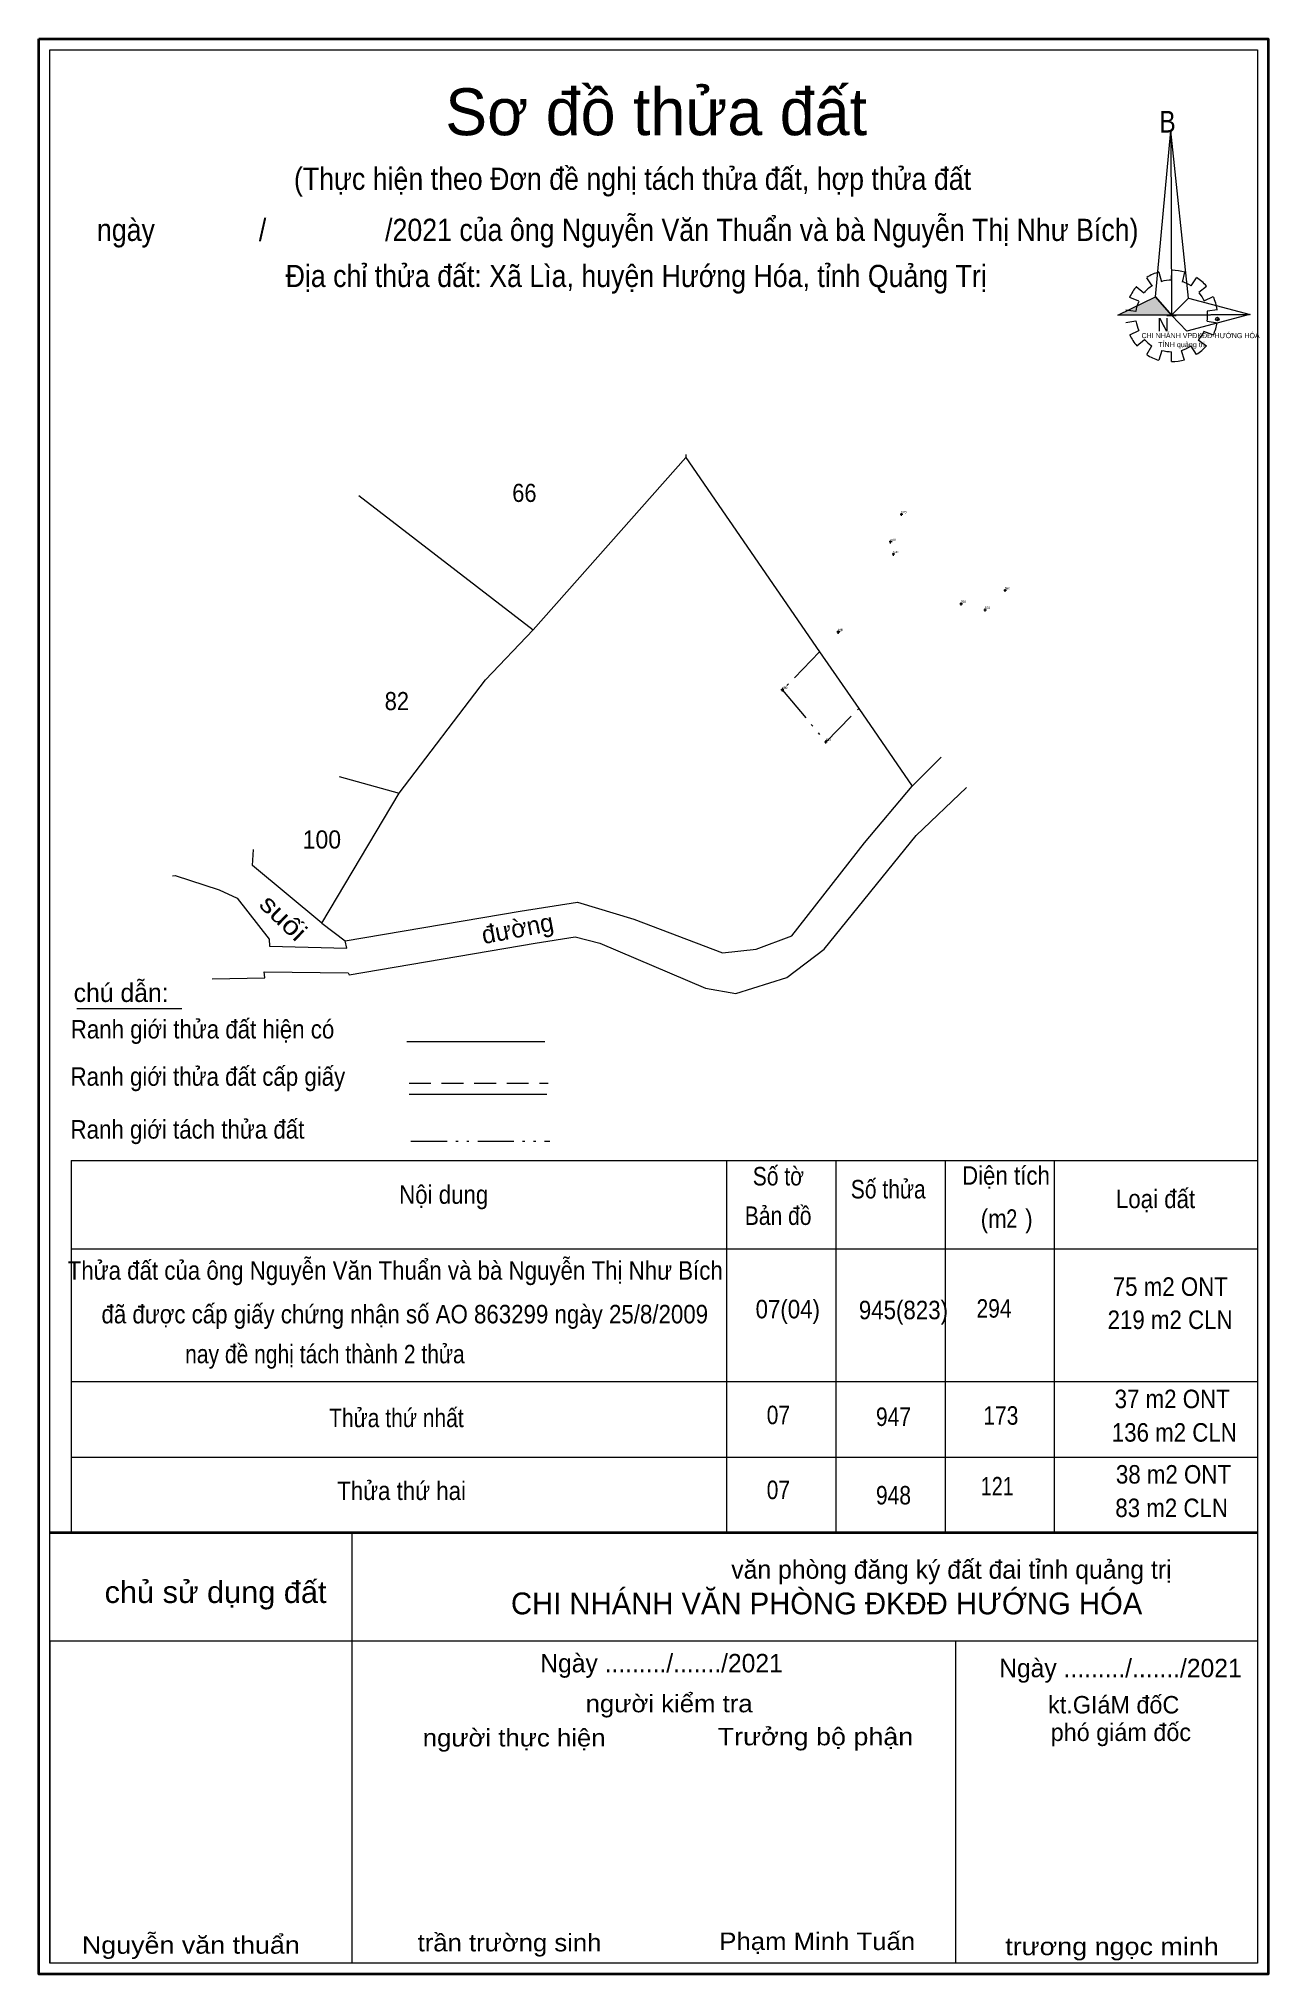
# Model space of a CAD drawing. Header units: metres. Extents: x 549256 to 549528, y 1821827 to 1822255.
import ezdxf
from ezdxf.enums import TextEntityAlignment as Align

# ---------------------------------------------------------------- set-up
doc = ezdxf.new("R2010")
doc.units = ezdxf.units.M
doc.header["$LTSCALE"] = 1.6
doc.header["$PDMODE"] = 32
doc.header["$PDSIZE"] = 0.8
doc.linetypes.add('DASH_DOUBLE_DOT', pattern=[9.2, 5, -1.2, 0.3, -1.2, 0.3, -1.2])
doc.linetypes.add('MEDIUM_DASHED', pattern=[4.5, 3, -1.5])
for name, color, linetype, lineweight in [('1', 7, 'Continuous', 13), ('10', 7, 'Continuous', 13), ('11', 7, 'Continuous', 13), ('17', 7, 'Continuous', 13), ('23', 7, 'Continuous', 13), ('24', 7, 'Continuous', 13), ('32', 7, 'Continuous', 13), ('5', 7, 'Continuous', 35), ('6', 7, 'Continuous', 13), ('63', 7, 'DASH_DOUBLE_DOT', 13), ('9', 7, 'DASH_DOUBLE_DOT', 13)]:
    doc.layers.add(name, color=color, linetype=linetype, lineweight=lineweight)
for name, color, linetype in [('12', 7, 'Continuous'), ('2', 7, 'Continuous'), ('28', 7, 'Continuous'), ('39', 7, 'Continuous'), ('7', 7, 'Continuous')]:
    doc.layers.add(name, color=color, linetype=linetype)

msp = doc.modelspace()

# ---------------------------------------------------------------- hatches: boundary and pattern name
at = {"layer": '1'}
msp.add_hatch(color=256, dxfattribs=at).paths.add_polyline_path([(549494.46, 1822193.43), (549502.74, 1822197.48), (549506.29, 1822193.43)])

# ---------------------------------------------------------------- linework, layer by layer
for p, q in [((549503.53, 1822202.97), (549504.06, 1822200.84)), ((549506.29, 1822201.19), (549506.36, 1822203.38)), ((549509.19, 1822202.97), (549508.66, 1822200.77)), ((549498.53, 1822199.81), (549500.18, 1822198.37)), ((549502.02, 1822199.95), (549500.83, 1822201.73)), ((549510.63, 1822199.95), (549511.82, 1822201.73)), ((549513.99, 1822199.81), (549512.34, 1822198.44)), ((549496.23, 1822194.67), (549498.4, 1822194.32)), ((549499.06, 1822196.52), (549497.09, 1822197.34)), ((549513.53, 1822196.59), (549515.5, 1822197.55)), ((549516.42, 1822194.67), (549514.18, 1822194.32)), ((549498.4, 1822192.13), (549496.23, 1822191.78)), ((549497.09, 1822189.11), (549499.06, 1822190.07)), ((549505.24, 1822193.36), (549507.34, 1822193.36)), ((549515.57, 1822189.04), (549513.4, 1822189.86)), ((549514.18, 1822192.13), (549516.42, 1822191.78)), ((549500.37, 1822188.01), (549498.66, 1822186.64)), ((549500.83, 1822184.78), (549501.95, 1822186.7)), ((549504.19, 1822185.67), (549503.53, 1822183.55)), ((549506.29, 1822183.2), (549506.29, 1822185.33)), ((549508.46, 1822185.67), (549509.12, 1822183.62)), ((549511.82, 1822184.78), (549510.63, 1822186.64)), ((549512.21, 1822188.01), (549513.99, 1822186.7)), ((549263.44, 1822006.79), (549525.22, 1822006.79)), ((549263.44, 1822006.79), (549263.44, 1821924.61)), ((549408.09, 1822006.79), (549408.09, 1821924.61)), ((549432.2, 1822006.79), (549432.2, 1821924.61)), ((549456.32, 1822006.79), (549456.32, 1821924.61)), ((549480.43, 1822006.79), (549480.43, 1821924.61)), ((549263.44, 1821987.28), (549525.22, 1821987.28)), ((549263.44, 1821957.93), (549525.22, 1821957.93)), ((549263.44, 1821941.27), (549525.22, 1821941.27)), ((549276.52, 1821941.27), (549525.22, 1821941.27)), ((549276.52, 1821924.61), (549525.22, 1821924.61)), ((549325.37, 1821924.61), (549325.37, 1821829.49)), ((549256.31, 1821922.27), (549256.31, 1821827.05)), ((549258.75, 1821900.68), (549525.22, 1821900.68)), ((549258.75, 1821900.68), (549258.75, 1821829.49)), ((549458.6, 1821900.68), (549458.6, 1821829.49))]:
    msp.add_line(p, q, dxfattribs=at)
at = {"layer": '1', "lineweight": 35}
msp.add_line((549258.75, 1821924.61), (549525.22, 1821924.61), dxfattribs=at)
at = {"layer": '1'}
for points in [[(549506.16, 1822234.13), (549506.29, 1822193.43), (549502.74, 1822197.48)], [(549506.16, 1822234.13), (549506.29, 1822193.43), (549510.04, 1822197.2)], [(549494.46, 1822193.43), (549502.74, 1822197.48), (549506.29, 1822193.43)], [(549523.65, 1822193.57), (549506.29, 1822193.43), (549510.04, 1822197.2)], [(549523.52, 1822193.64), (549509.71, 1822189.93), (549506.29, 1822193.43)]]:
    msp.add_lwpolyline(points, close=True, dxfattribs=at)
for centre, major_axis, start_param, end_param in [((549506.326, 1822193.288), (10.143, 0), 1.8495599, 2.1390092), ((549506.326, 1822193.288), (10.143, 0), 1.2792421, 1.5633222), ((549506.326, 1822193.288), (10.143, 0), 2.4395818, 2.7240025), ((549506.326, 1822193.288), (7.95, 0), 2.1337354, 2.4449626), ((549506.326, 1822193.288), (7.95, 0), 1.5698559, 1.8561107), ((549506.326, 1822193.288), (7.95, 0), 1.0027091, 1.2755622), ((549506.326, 1822193.288), (10.143, 0), 0.7105624, 0.9968723), ((549506.326, 1822193.288), (7.95, 0), 0.4267838, 0.7064646), ((549506.326, 1822193.288), (7.95, 0), 2.7236855, 3.0151582), ((549506.326, 1822193.288), (7.95, 0), 6.1355839, 6.4161846), ((549506.326, 1822193.288), (10.143, 0), 0.1390515, 0.4339332), ((549506.326, 1822193.288), (7.95, 0), 3.2822995, 3.5610505), ((549506.326, 1822193.288), (7.95, 0), 5.5613733, 5.8395144), ((549506.326, 1822193.288), (10.143, 0), 5.8523029, 6.1383965), ((549506.326, 1822193.288), (10.143, 0), 3.5698864, 3.8569187), ((549506.326, 1822193.288), (7.95, 0), 3.8607757, 4.1325826), ((549506.326, 1822193.288), (7.95, 0), 4.4385468, 4.71314), ((549506.326, 1822193.288), (7.95, 0), 4.9908713, 5.2893316), ((549506.326, 1822193.288), (10.143, 0), 5.2856142, 5.567987), ((549506.268, 1822193.228), (10.143, 0), 4.1470906, 4.4365931), ((549506.326, 1822193.288), (10.143, 0), 4.7130101, 4.9976105)]:
    msp.add_ellipse(centre, major_axis=major_axis, ratio=0.995001, start_param=start_param, end_param=end_param, dxfattribs=at)
msp.add_point((549516.42, 1822192.61), dxfattribs=at)
at = {"layer": '10'}
for p, q in [((549399.1, 1822162.67), (549399.13, 1822162)), ((549326.98, 1822153.66), (549365.4, 1822123.95)), ((549449.08, 1822089.45), (549455.49, 1822095.88)), ((549322.63, 1822091.55), (549335.84, 1822087.87))]:
    msp.add_line(p, q, dxfattribs=at)
for points in [[(549318.79, 1822059.18), (549335.84, 1822087.87), (549354.9, 1822112.89), (549365.4, 1822123.95), (549399.13, 1822162)], [(549323.92, 1822055.27), (549362.59, 1822061.87), (549375.18, 1822063.79), (549387.67, 1822060.09), (549407.22, 1822052.62), (549414.61, 1822053.47), (549422.53, 1822056.41), (549438.54, 1822076.95), (549449.08, 1822089.45)]]:
    msp.add_lwpolyline(points, dxfattribs=at)
at = {"layer": '11'}
for p, q in [((549447.03, 1822149.44), (549446.41, 1822149.44)), ((549446.72, 1822149.13), (549446.72, 1822149.76)), ((549444.62, 1822143.37), (549444, 1822143.37)), ((549444.31, 1822143.05), (549444.31, 1822143.68)), ((549445.25, 1822140.65), (549444.62, 1822140.65)), ((549445.24, 1822140.65), (549444.62, 1822140.65)), ((549444.93, 1822140.34), (549444.93, 1822140.96)), ((549444.93, 1822140.34), (549444.93, 1822140.96)), ((549460.17, 1822129.67), (549459.55, 1822129.67)), ((549460.18, 1822129.66), (549459.55, 1822129.66)), ((549459.86, 1822129.36), (549459.86, 1822129.98)), ((549459.86, 1822129.35), (549459.86, 1822129.97)), ((549469.88, 1822132.64), (549469.26, 1822132.64)), ((549469.57, 1822132.33), (549469.57, 1822132.95)), ((549465.5, 1822128.33), (549464.88, 1822128.33)), ((549465.19, 1822128.02), (549465.19, 1822128.65)), ((549433.08, 1822123.42), (549432.46, 1822123.42)), ((549433.09, 1822123.5), (549432.47, 1822123.5)), ((549432.77, 1822123.1), (549432.77, 1822123.73)), ((549432.78, 1822123.18), (549432.78, 1822123.81)), ((549420.73, 1822110.68), (549420.11, 1822110.68)), ((549420.75, 1822110.66), (549420.12, 1822110.66)), ((549420.42, 1822110.37), (549420.42, 1822110.99)), ((549420.44, 1822110.35), (549420.44, 1822110.98)), ((549430.34, 1822099.19), (549429.72, 1822099.19)), ((549430.34, 1822099.18), (549429.72, 1822099.18)), ((549430.03, 1822098.88), (549430.03, 1822099.5)), ((549430.03, 1822098.87), (549430.03, 1822099.49))]:
    msp.add_line(p, q, dxfattribs=at)
at = {"layer": '17'}
msp.add_line((549264.74, 1822040.31), (549287.87, 1822040.31), dxfattribs=at)
at = {"layer": '23'}
for points in [[(549410.13, 1822043.68), (549421.41, 1822047.15), (549429.68, 1822053.41), (549449.98, 1822078.53), (549461.06, 1822089.11)], [(549307.17, 1822055.66), (549307.26, 1822054.1), (549324.32, 1822053.69), (549323.92, 1822055.27)], [(549324.79, 1822047.81), (549365.84, 1822054.73), (549374.67, 1822056.16), (549380.11, 1822054.75), (549403.44, 1822044.85), (549410.13, 1822043.68)], [(549294.61, 1822046.91), (549306.21, 1822047.11), (549306.06, 1822048.44), (549324.61, 1822048.19), (549324.79, 1822047.81)]]:
    msp.add_lwpolyline(points, dxfattribs=at)
at = {"layer": '24'}
for p, q in [((549399.13, 1822162), (549428.64, 1822119.14)), ((549428.64, 1822119.14), (549437.28, 1822106.59)), ((549437.28, 1822106.59), (549449.08, 1822089.45))]:
    msp.add_line(p, q, dxfattribs=at)
at = {"layer": '32'}
msp.add_line((549318.79, 1822059.18), (549323.92, 1822055.27), dxfattribs=at)
for points in [[(549318.79, 1822059.18), (549303.51, 1822071.9), (549303.69, 1822075.47)], [(549285.83, 1822069.65), (549286.44, 1822069.7), (549296.13, 1822066.56), (549300.07, 1822064.69), (549307.17, 1822055.66)]]:
    msp.add_lwpolyline(points, dxfattribs=at)
at = {"layer": '5'}
msp.add_lwpolyline([(549256.35, 1822254.51), (549527.65, 1822254.51), (549527.65, 1821827.06), (549256.35, 1821827.06)], close=True, dxfattribs=at)
at = {"layer": '5', "lineweight": 13}
msp.add_lwpolyline([(549525.24, 1821924.62), (549525.24, 1821829.47), (549258.76, 1821829.47), (549258.76, 1822252.09), (549525.24, 1822252.09)], close=True, dxfattribs=at)
at = {"layer": '6'}
for p, q in [((549337.54, 1822033.04), (549368.02, 1822033.04)), ((549338.03, 1822021.44), (549368.45, 1822021.44))]:
    msp.add_line(p, q, dxfattribs=at)
at = {"layer": '6', "linetype": 'MEDIUM_DASHED'}
msp.add_line((549338.03, 1822023.88), (549368.72, 1822023.88), dxfattribs=at)
at = {"layer": '63'}
msp.add_line((549338.46, 1822011.06), (549369.1, 1822011.06), dxfattribs=at)
at = {"layer": '9'}
msp.add_lwpolyline([(549428.64, 1822119.14), (549420.44, 1822110.66), (549430.03, 1822099.18), (549437.28, 1822106.59)], dxfattribs=at)

# ---------------------------------------------------------------- texts
at = {"layer": '1'}
msp.add_text('Sơ đồ thửa đất', height=10.36, dxfattribs=at).set_placement((549392.56, 1822233.2), align=Align.CENTER)
for s, height, width, p in [('B', 4.777, 0.85, (549503.6, 1822233.79)), ('CHI NHÁNH VPĐKĐĐ-HƯỚNG HÓA', 1.13, 0.95, (549499.68, 1822188.38)), ('N', 2.985, 0.9, (549503.15, 1822189.88)), ('TỈNH quảng trị', 1.13, 1.05, (549503.34, 1822186.39))]:
    msp.add_text(s, height=height, dxfattribs=dict(at, width=width)).set_placement(p)
for s, height, p in [('văn phòng đăng ký đất đai tỉnh quảng trị', 4.084, (549506.31, 1821914.41)), ('CHI NHÁNH VĂN PHÒNG ĐKĐĐ HƯỚNG HÓA', 4.823, (549499.85, 1821906.54)), ('kt.GIáM đốC', 3.858, (549508.02, 1821884.65)), ('phó giám đốc', 3.858, (549510.61, 1821878.57))]:
    msp.add_text(s, height=height, dxfattribs=at).set_placement(p, align=Align.RIGHT)
for s, height, width, p in [('chủ sử dụng đất', 4.823, 1.05, (549319.81, 1821909.05)), ('người kiểm tra', 3.858, 1.1, (549413.85, 1821884.91)), ('Trưởng bộ phận', 3.858, 1.15, (549449.3, 1821877.62)), ('người thực hiện', 3.858, 1.1, (549381.4, 1821877.36)), ('Nguyễn văn thuẩn', 3.851, 1.15, (549313.91, 1821831.59)), ('trần trường sinh', 3.851, 1.1, (549380.49, 1821832.11)), ('Phạm Minh Tuấn', 3.858, 1.1, (549449.72, 1821832.41)), ('trương ngọc minh', 3.858, 1.15, (549516.71, 1821831.27))]:
    msp.add_text(s, height=height, dxfattribs=dict(at, width=width)).set_placement(p, align=Align.RIGHT)
at = {"layer": '12', "width": 0.95}
for s, p in [('570', (549447.22, 1822149.69)), ('540', (549444.81, 1822143.62)), ('520', (549445.43, 1822140.9)), ('530', (549445.43, 1822140.9)), ('750', (549460.36, 1822129.92)), ('760', (549460.37, 1822129.91)), ('560', (549470.07, 1822132.89)), ('550', (549465.69, 1822128.58)), ('510', (549433.27, 1822123.67)), ('500', (549433.28, 1822123.75)), ('490', (549420.92, 1822110.93)), ('480', (549420.94, 1822110.92)), ('460', (549430.53, 1822099.44)), ('470', (549430.53, 1822099.43))]:
    msp.add_text(s, height=0.5, dxfattribs=at).set_placement(p, align=Align.CENTER)
at = {"layer": '2'}
for s, width, p in [('66', 0.9, (549363.485, 1822152.21)), ('82', 0.9, (549335.34, 1822106.23)), ('100', 0.95, (549318.795, 1822075.67))]:
    msp.add_text(s, height=4, dxfattribs=dict(at, width=width)).set_placement(p, align=Align.CENTER)
at = {"layer": '28'}
msp.add_text('đường', height=4, rotation=10.906, dxfattribs=at).set_placement((549362.347, 1822056.057), align=Align.CENTER)
at = {"layer": '39', "width": 1.2}
msp.add_text('suối', height=4, rotation=315.877, dxfattribs=at).set_placement((549308.898, 1822058.955), align=Align.CENTER)
at = {"layer": '6'}
msp.add_text('chú dẫn:', height=4.084, dxfattribs=at).set_placement((549264.02, 1822041.78))
for s, width, p in [('Ranh giới thửa đất hiện có ', 0.9, (549263.38, 1822033.72)), ('Ranh giới thửa đất cấp giấy', 0.9, (549263.33, 1822023.28)), ('Ranh giới tách thửa đất', 0.9, (549263.33, 1822011.6)), ('Số tờ', 0.85, (549413.89, 1822001.26)), ('Diện tích', 0.9, (549460.07, 1822001.43)), ('Nội dung', 0.9, (549335.84, 1821997.21)), ('Số thửa', 0.85, (549435.52, 1821998.39)), ('Bản đồ', 0.85, (549412.13, 1821992.54)), ('Loại đất', 0.9, (549494.03, 1821996.25)), ('(m   )', 0.9, (549464.19, 1821991.89)), ('2', 0.8, (549469.82, 1821991.9)), ('Thửa đất của ông Nguyễn Văn Thuẩn và bà Nguyễn Thị Như Bích', 0.9, (549262.7, 1821980.45)), ('75 m2 ONT', 0.9, (549493.33, 1821976.88)), ('07(04)', 0.9, (549414.51, 1821971.91)), ('945(823)', 0.9, (549437.3, 1821971.71)), ('294', 0.85, (549463.26, 1821972.06)), (' đã được cấp giấy chứng nhận số AO 863299 ngày 25/8/2009', 0.9, (549268.79, 1821970.8)), ('219 m2 CLN', 0.9, (549492.19, 1821969.56)), ('nay đề nghị tách thành 2 thửa', 0.85, (549288.62, 1821961.99)), ('37 m2 ONT', 0.9, (549493.75, 1821952.08)), ('Thửa thứ nhất', 0.85, (549320.39, 1821947.88)), ('07', 0.85, (549416.96, 1821948.53)), ('947', 0.85, (549441.07, 1821948.14)), ('173', 0.85, (549464.76, 1821948.42)), ('136 m2 CLN', 0.9, (549493.12, 1821944.68)), ('38 m2 ONT', 0.9, (549494.03, 1821935.42)), ('Thửa thứ hai', 0.9, (549322.16, 1821931.79)), ('07', 0.85, (549416.96, 1821931.99)), ('948', 0.85, (549441.07, 1821930.81)), ('121', 0.8, (549464.2, 1821932.8)), ('83 m2 CLN', 0.9, (549493.9, 1821928.02))]:
    msp.add_text(s, height=4.084, dxfattribs=dict(at, width=width)).set_placement(p)
for p in [(549393.75, 1821893.73), (549495.025, 1821892.65)]:
    msp.add_text('Ngày ........./......./2021', height=4.069, dxfattribs=at).set_placement(p, align=Align.CENTER)
at = {"layer": '7', "width": 0.9}
for s, p in [('(Thực hiện theo Đơn đề nghị tách thửa đất, hợp thửa đất ', (549388.165, 1822221.13)), ('ngày              /                /2021 của ông Nguyễn Văn Thuẩn và bà Nguyễn Thị Như Bích)', (549384.08, 1822209.85)), ('Địa chỉ thửa đất: Xã Lìa, huyện Hướng Hóa, tỉnh Quảng Trị', (549388.155, 1822199.67))]:
    msp.add_text(s, height=4.901, dxfattribs=at).set_placement(p, align=Align.CENTER)

doc.saveas('drawing.dxf')
